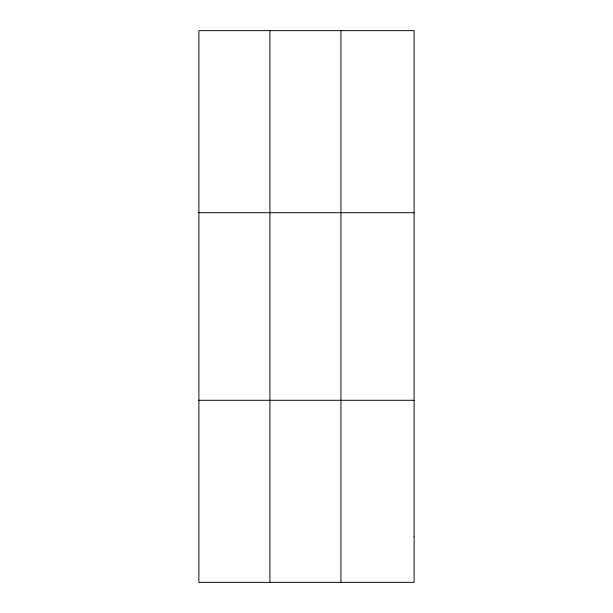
<?xml version="1.0" encoding="UTF-8"?>
<svg xmlns="http://www.w3.org/2000/svg" width="613" height="613" viewBox="0 0 613 613"><rect width="100%" height="100%" fill="white"/><g stroke="black" fill="none" stroke-linecap="round" stroke-linejoin="round"><path stroke-width="0.92" d="M269.919 582.35L269.919 30.65M340.928 582.35L340.928 30.65M198.903 212.711L414.097 212.711M198.903 400.289L414.097 400.289M414.097 536.835L414.097 582.35L198.903 582.35L198.903 30.65L414.097 30.65L414.097 536.835"/></g></svg>
